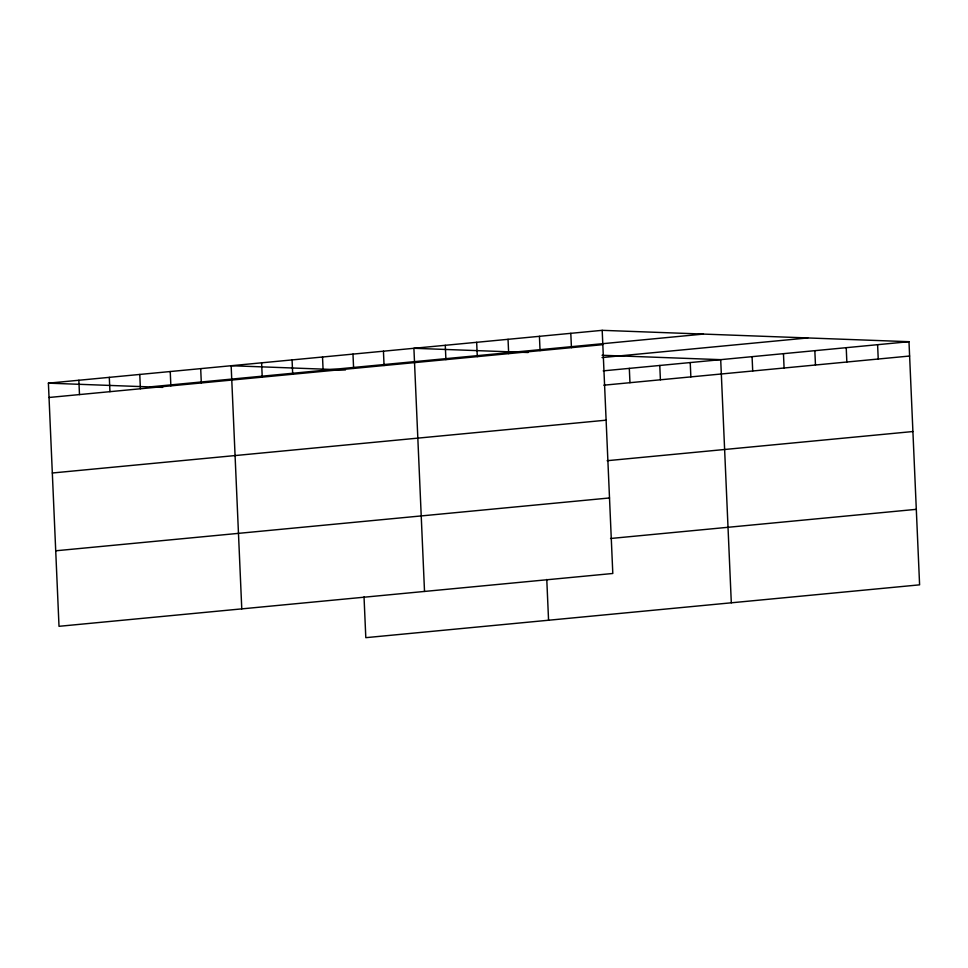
<?xml version="1.0" encoding="UTF-8"?>
<svg xmlns="http://www.w3.org/2000/svg" width="968" height="968" viewBox="0 0 968 968"><rect width="100%" height="100%" fill="white"/><g stroke="black" fill="none" stroke-linecap="round" stroke-linejoin="round"><path stroke-width="1.45" d="M602.193 330.33L612.804 573.479L59.012 626.308L48.4 383.159L602.193 330.33L908.988 341.692L919.6 584.841L365.807 637.67L364.029 596.893M149.641 386.91L703.433 334.081M49.029 397.485L602.81 344.656M602.048 357.567L807.748 337.941M603.209 370.865L908.988 341.692M603.838 385.191L909.605 356.03M52.32 473.001L606.113 420.173M607.13 460.707L912.909 431.534M55.72 550.792L609.513 497.963M610.53 538.498L916.309 509.337M528.177 352.521L413.905 348.286L424.516 591.436M602.072 355.268L720.7 359.66L731.312 602.798M345.431 369.957L231.146 365.722L241.77 608.872M48.4 383.159L162.684 387.394M877.601 344.693L878.23 359.019M846.226 347.681L846.843 362.008M814.838 350.682L815.467 365.009M783.463 353.671L784.08 367.997M752.075 356.66L752.705 370.998M690.232 362.564L690.862 376.891M659.777 365.468L660.406 379.795M629.321 368.372L629.95 382.699M570.805 333.319L571.435 347.657M539.43 336.319L540.047 350.646M546.775 579.457L548.566 620.234M508.043 339.308L508.672 353.635M476.667 342.309L477.284 356.635M445.28 345.298L445.909 359.624M383.437 351.202L384.066 365.529M352.981 354.106L353.61 368.433M322.526 357.01L323.155 371.337M292.07 359.914L292.699 374.241M261.614 362.819L262.231 377.145M200.691 368.626L201.32 382.965M170.235 371.531L170.864 385.869M139.779 374.447L140.396 388.773M109.311 377.351L109.941 391.677M78.856 380.255L79.485 394.581"/></g></svg>
